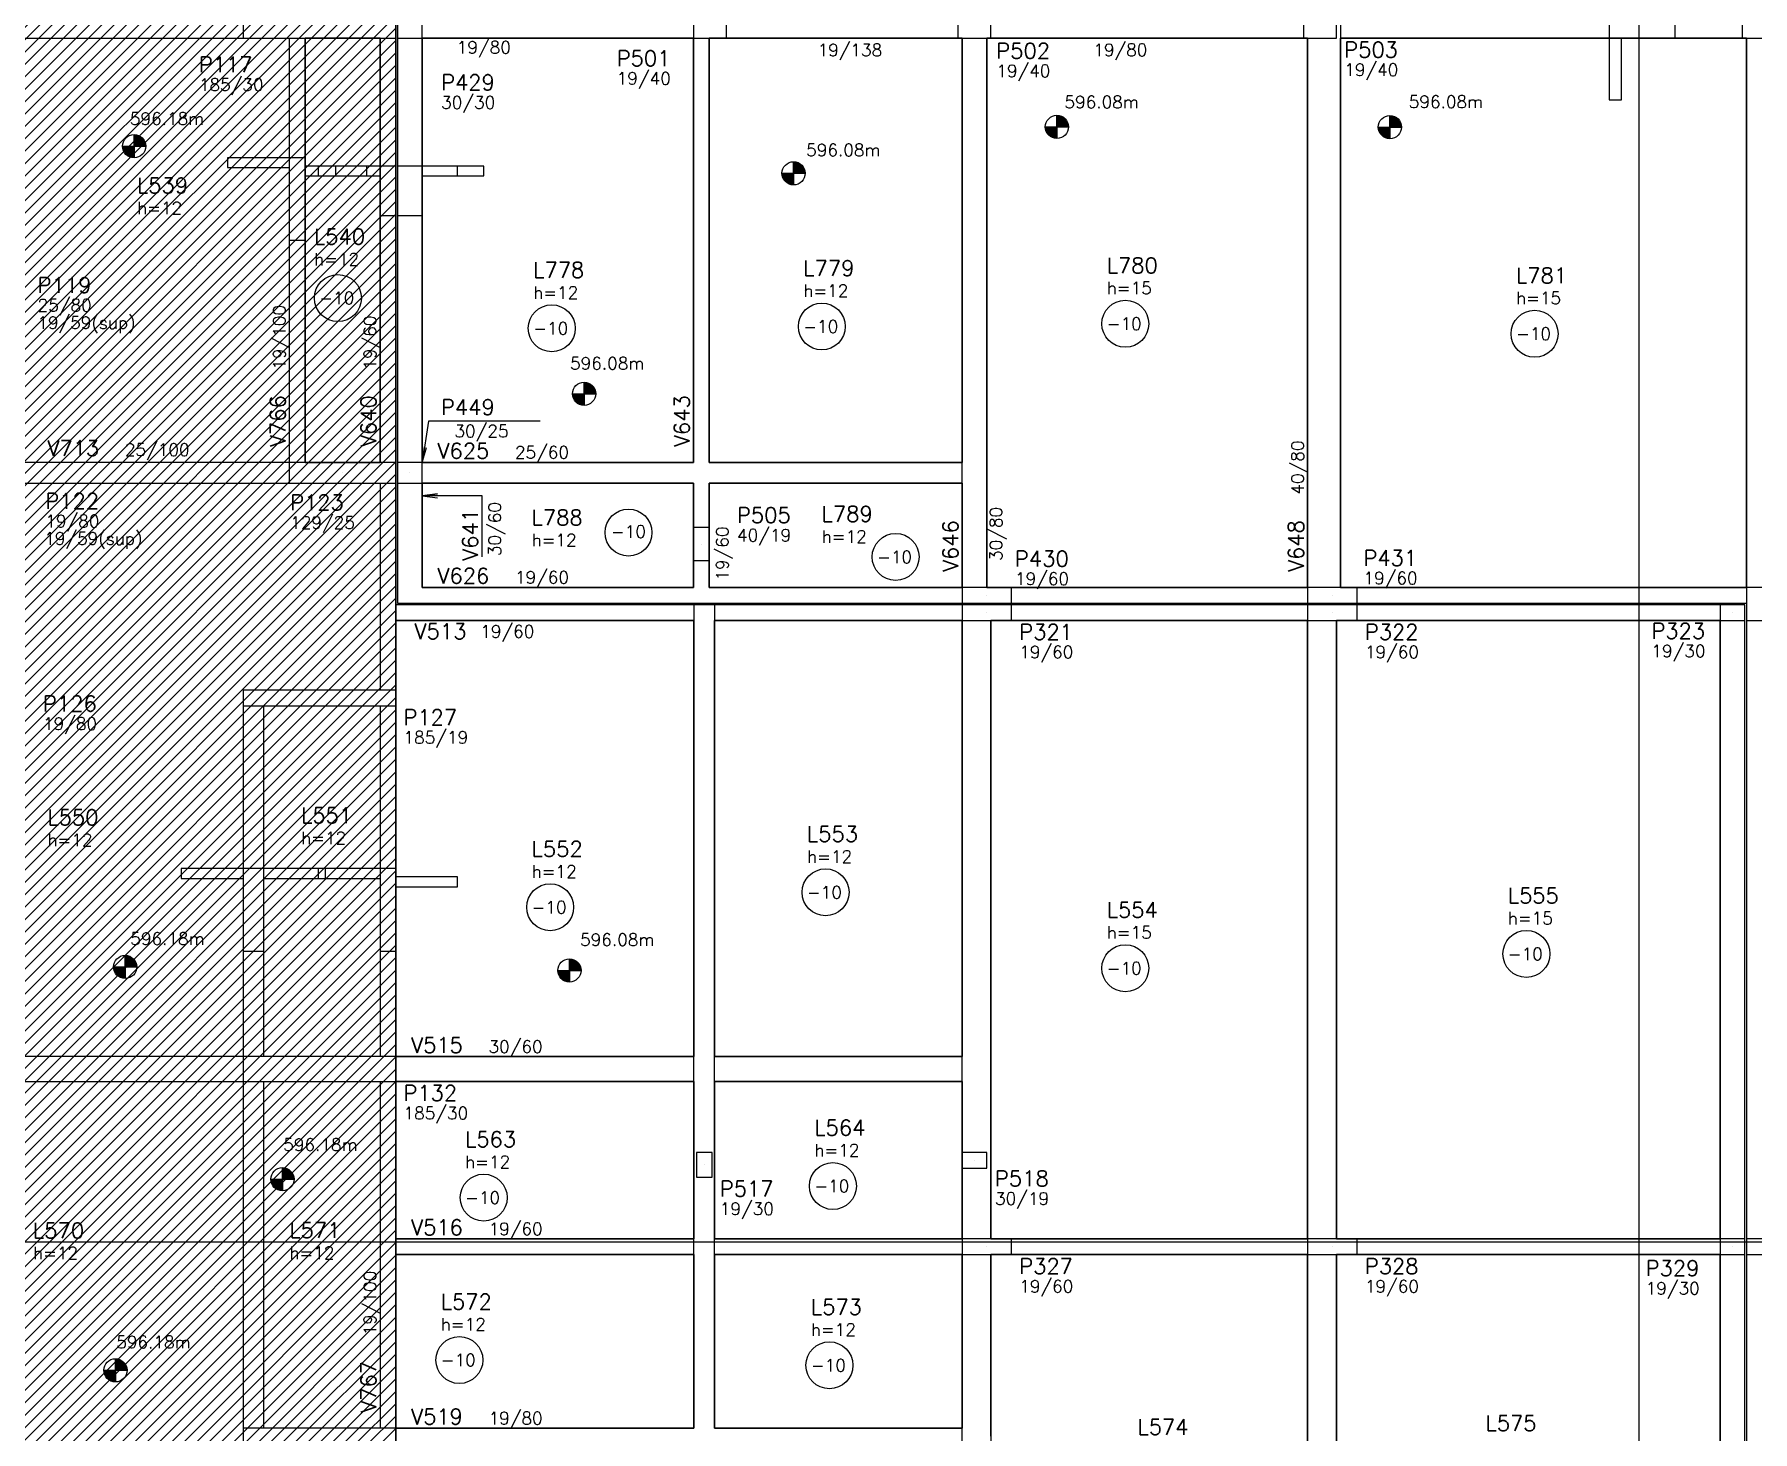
# Model space of a CAD drawing. Extents: x -9640 to 3028, y -691 to 5617.
# Drawn here: x -6144 to -4061, y 1412 to 3107 of the extents above; entities that cross this region are included whole.
import ezdxf

# ---------------------------------------------------------------- set-up
doc = ezdxf.new("R2010")
doc.units = 0
doc.header["$LTSCALE"] = 100
doc.header["$MEASUREMENT"] = 0
doc.layers.get('0').update_dxf_attribs({"color": 245, "linetype": 'CONTINUOUS'})
for name, color, linetype in [('01', 7, 'CONTINUOUS'), ('10', 7, 'CONTINUOUS'), ('11', 7, 'CONTINUOUS'), ('12', 7, 'CONTINUOUS'), ('13', 7, 'CONTINUOUS'), ('18', 4, 'CONTINUOUS'), ('2', 5, 'CONTINUOUS'), ('221', 102, 'CONTINUOUS'), ('242', 7, 'CONTINUOUS'), ('244', 6, 'CONTINUOUS'), ('246', 3, 'CONTINUOUS'), ('3', 1, 'CONTINUOUS'), ('30', 7, 'CONTINUOUS'), ('4', 3, 'CONTINUOUS'), ('8', 7, 'CONTINUOUS'), ('9', 3, 'CONTINUOUS')]:
    doc.layers.add(name, color=color, linetype=linetype)
doc.styles.get("Standard").update_dxf_attribs({"font": 'ROMANS.SHX'})

msp = doc.modelspace()

# ---------------------------------------------------------------- hatches: boundary and pattern name
at = {"layer": '244', "linetype": 'Continuous'}
h = msp.add_hatch(dxfattribs=at)
h.set_pattern_fill('ANSI31', color=256, scale=85)
h.paths.add_polyline_path([(-7170.126021, 4326.596), (-5706.126, 4326.596), (-5706.126, 1397.596), (-5866.126, 1397.596), (-5866.126, 642.596), (-7170.126021, 642.596026), (-7170.126021, 1397.596), (-7330.126, 1397.596), (-7330.126, 1867.096), (-7220.126, 1867.096), (-7220.126, 2381.596), (-7330.126007, 2384.596), (-7330.126007, 3571.596031), (-7170.126024, 3571.596031)])

# ---------------------------------------------------------------- linework, layer by layer
for p, q in [((-4904.561231, 3008.437246), (-4904.561231, 2980.312246)), ((-4904.561231, 2980.312246), (-4904.561231, 3008.437246)), ((-4904.561231, 3007.75398), (-4900.230966, 3007.75398)), ((-4904.561231, 3006.862025), (-4898.094211, 3006.862025)), ((-4904.561231, 3005.97007), (-4896.604941, 3005.97007)), ((-4904.561231, 3005.078101), (-4895.440272, 3005.078101)), ((-4904.561231, 3004.186213), (-4894.487015, 3004.186213)), ((-4904.561231, 3003.294258), (-4893.68938, 3003.294258)), ((-4904.561231, 3002.402289), (-4893.015126, 3002.402289)), ((-4904.561231, 3001.510334), (-4892.443601, 3001.510334)), ((-4904.561231, 3000.618379), (-4891.960803, 3000.618379)), ((-4904.561231, 2999.726423), (-4891.556863, 2999.726423)), ((-4500.847315, 3008.218977), (-4500.847315, 2980.093977)), ((-4500.847315, 2980.093977), (-4500.847315, 3008.218977)), ((-4500.847315, 3007.535711), (-4496.51705, 3007.535711)), ((-4500.847315, 3006.643756), (-4494.380295, 3006.643756)), ((-4500.847315, 3005.751801), (-4492.891025, 3005.751801)), ((-4500.847315, 3004.859832), (-4491.726356, 3004.859832)), ((-4500.847315, 3003.967944), (-4490.773099, 3003.967944)), ((-4500.847315, 3003.075989), (-4489.975464, 3003.075989)), ((-4500.847315, 3002.184021), (-4489.30121, 3002.184021)), ((-4500.847315, 3001.292065), (-4488.729685, 3001.292065)), ((-4500.847315, 3000.40011), (-4488.246888, 3000.40011)), ((-6023.302313, 2985.080498), (-6023.302313, 2956.955498)), ((-6023.302313, 2956.955498), (-6023.302313, 2985.080498)), ((-6023.302313, 2984.397232), (-6018.972047, 2984.397232)), ((-6023.302313, 2983.505277), (-6016.835292, 2983.505277)), ((-6023.302313, 2982.613322), (-6015.346023, 2982.613322)), ((-6023.302313, 2981.721353), (-6014.181354, 2981.721353)), ((-6023.302313, 2980.829465), (-6013.228097, 2980.829465)), ((-6023.302313, 2979.93751), (-6012.430462, 2979.93751)), ((-6023.302313, 2979.045541), (-6011.756208, 2979.045541)), ((-4918.623731, 2994.374746), (-4890.498731, 2994.374746)), ((-4904.561285, 2993.482844), (-4918.589332, 2993.482844)), ((-4904.561285, 2992.590889), (-4918.510166, 2992.590889)), ((-4904.561285, 2991.698934), (-4918.366883, 2991.698934)), ((-4904.561285, 2990.806979), (-4918.163679, 2990.806979)), ((-4904.561285, 2989.915077), (-4917.897872, 2989.915077)), ((-4904.561285, 2989.023068), (-4917.565653, 2989.023068)), ((-4904.561285, 2988.131167), (-4917.161713, 2988.131167)), ((-4904.561285, 2987.239212), (-4916.678915, 2987.239212)), ((-4904.561285, 2986.347256), (-4916.10739, 2986.347256)), ((-4904.561285, 2985.455301), (-4915.433083, 2985.455301)), ((-4904.561285, 2984.5634), (-4914.635501, 2984.5634)), ((-4904.561285, 2983.671377), (-4913.682244, 2983.671377)), ((-4904.561285, 2982.779476), (-4912.517575, 2982.779476)), ((-4904.561285, 2981.887521), (-4911.028305, 2981.887521)), ((-4904.561285, 2980.995565), (-4908.891497, 2980.995565)), ((-4904.561231, 2998.834468), (-4891.224644, 2998.834468)), ((-4904.561231, 2997.942567), (-4890.958837, 2997.942567)), ((-4904.561231, 2997.050611), (-4890.755687, 2997.050611)), ((-4904.561231, 2996.158656), (-4890.61235, 2996.158656)), ((-4904.561231, 2995.266701), (-4890.528749, 2995.266701)), ((-4514.909815, 2994.156477), (-4486.784815, 2994.156477)), ((-4500.847369, 2993.264576), (-4514.875416, 2993.264576)), ((-4500.847369, 2992.372621), (-4514.796251, 2992.372621)), ((-4500.847369, 2991.480665), (-4514.652967, 2991.480665)), ((-4500.847369, 2990.58871), (-4514.449763, 2990.58871)), ((-4500.847369, 2989.696809), (-4514.183956, 2989.696809)), ((-4500.847369, 2988.8048), (-4513.851738, 2988.8048)), ((-4500.847369, 2987.912898), (-4513.447797, 2987.912898)), ((-4500.847369, 2987.020943), (-4512.964999, 2987.020943)), ((-4500.847369, 2986.128988), (-4512.393474, 2986.128988)), ((-4500.847369, 2985.237033), (-4511.719167, 2985.237033)), ((-4500.847369, 2984.345131), (-4510.921585, 2984.345131)), ((-4500.847369, 2983.453109), (-4509.968328, 2983.453109)), ((-4500.847369, 2982.561207), (-4508.803659, 2982.561207)), ((-4500.847369, 2981.669252), (-4507.31439, 2981.669252)), ((-4500.847369, 2980.777297), (-4505.177581, 2980.777297)), ((-4500.847315, 2999.508155), (-4487.842947, 2999.508155)), ((-4500.847315, 2998.6162), (-4487.510729, 2998.6162)), ((-4500.847315, 2997.724298), (-4487.244922, 2997.724298)), ((-4500.847315, 2996.832343), (-4487.041771, 2996.832343)), ((-4500.847315, 2995.940388), (-4486.898434, 2995.940388)), ((-4500.847315, 2995.048433), (-4486.814833, 2995.048433)), ((-6037.364813, 2971.017998), (-6009.239813, 2971.017998)), ((-6023.302367, 2970.126096), (-6037.330414, 2970.126096)), ((-6023.302367, 2969.234141), (-6037.251248, 2969.234141)), ((-6023.302367, 2968.342186), (-6037.107965, 2968.342186)), ((-6023.302367, 2967.450231), (-6036.904761, 2967.450231)), ((-6023.302367, 2966.558329), (-6036.638954, 2966.558329)), ((-6023.302367, 2965.66632), (-6036.306735, 2965.66632)), ((-6023.302367, 2964.774419), (-6035.902795, 2964.774419)), ((-6023.302367, 2963.882464), (-6035.419997, 2963.882464)), ((-6023.302367, 2962.990508), (-6034.848472, 2962.990508)), ((-6023.302367, 2962.098553), (-6034.174164, 2962.098553)), ((-6023.302367, 2961.206652), (-6033.376583, 2961.206652)), ((-6023.302367, 2960.314629), (-6032.423326, 2960.314629)), ((-6023.302367, 2959.422728), (-6031.258657, 2959.422728)), ((-6023.302367, 2958.530773), (-6029.769387, 2958.530773)), ((-6023.302313, 2978.153586), (-6011.184683, 2978.153586)), ((-6023.302313, 2977.261631), (-6010.701885, 2977.261631)), ((-6023.302313, 2976.369675), (-6010.297944, 2976.369675)), ((-6023.302313, 2975.47772), (-6009.965726, 2975.47772)), ((-6023.302313, 2974.585819), (-6009.699919, 2974.585819)), ((-6023.302313, 2973.693863), (-6009.496769, 2973.693863)), ((-6023.302313, 2972.801908), (-6009.353431, 2972.801908)), ((-6023.302313, 2971.909953), (-6009.269831, 2971.909953)), ((-6023.302367, 2957.638817), (-6027.632579, 2957.638817)), ((-5237.859986, 2938.117854), (-5209.734986, 2938.117854)), ((-5223.797539, 2937.225952), (-5237.825587, 2937.225952)), ((-5223.797486, 2952.180354), (-5223.797486, 2924.055354)), ((-5223.797486, 2924.055354), (-5223.797486, 2952.180354)), ((-5223.797486, 2951.497088), (-5219.46722, 2951.497088)), ((-5223.797486, 2950.605133), (-5217.330465, 2950.605133)), ((-5223.797486, 2949.713178), (-5215.841196, 2949.713178)), ((-5223.797486, 2948.821209), (-5214.676527, 2948.821209)), ((-5223.797486, 2947.929321), (-5213.72327, 2947.929321)), ((-5223.797486, 2947.037366), (-5212.925634, 2947.037366)), ((-5223.797486, 2946.145397), (-5212.251381, 2946.145397)), ((-5223.797486, 2945.253442), (-5211.679856, 2945.253442)), ((-5223.797486, 2944.361487), (-5211.197058, 2944.361487)), ((-5223.797486, 2943.469531), (-5210.793117, 2943.469531)), ((-5223.797486, 2942.577576), (-5210.460899, 2942.577576)), ((-5223.797486, 2941.685675), (-5210.195092, 2941.685675)), ((-5223.797486, 2940.79372), (-5209.991941, 2940.79372)), ((-5223.797486, 2939.901764), (-5209.848604, 2939.901764)), ((-5223.797486, 2939.009809), (-5209.765004, 2939.009809)), ((-5223.797539, 2936.333997), (-5237.746421, 2936.333997)), ((-5223.797539, 2935.442042), (-5237.603138, 2935.442042)), ((-5223.797539, 2934.550087), (-5237.399933, 2934.550087)), ((-5223.797539, 2933.658185), (-5237.134126, 2933.658185)), ((-5223.797539, 2932.766176), (-5236.801908, 2932.766176)), ((-5223.797539, 2931.874275), (-5236.397967, 2931.874275)), ((-5223.797539, 2930.98232), (-5235.91517, 2930.98232)), ((-5223.797539, 2930.090364), (-5235.343645, 2930.090364)), ((-5223.797539, 2929.198409), (-5234.669337, 2929.198409)), ((-5223.797539, 2928.306508), (-5233.871756, 2928.306508)), ((-5223.797539, 2927.414485), (-5232.918499, 2927.414485)), ((-5223.797539, 2926.522584), (-5231.75383, 2926.522584)), ((-5223.797539, 2925.630629), (-5230.26456, 2925.630629)), ((-5223.797539, 2924.738673), (-5228.127751, 2924.738673)), ((-5491.807702, 2670.835175), (-5463.682702, 2670.835175)), ((-5477.745256, 2669.943273), (-5491.773303, 2669.943273)), ((-5477.745256, 2669.051318), (-5491.694137, 2669.051318)), ((-5477.745256, 2668.159363), (-5491.550854, 2668.159363)), ((-5477.745256, 2667.267408), (-5491.34765, 2667.267408)), ((-5477.745256, 2666.375506), (-5491.081843, 2666.375506)), ((-5477.745202, 2684.897675), (-5477.745202, 2656.772675)), ((-5477.745202, 2656.772675), (-5477.745202, 2684.897675)), ((-5477.745202, 2684.214409), (-5473.414937, 2684.214409)), ((-5477.745202, 2683.322454), (-5471.278182, 2683.322454)), ((-5477.745202, 2682.430499), (-5469.788912, 2682.430499)), ((-5477.745202, 2681.53853), (-5468.624243, 2681.53853)), ((-5477.745202, 2680.646642), (-5467.670986, 2680.646642)), ((-5477.745202, 2679.754687), (-5466.873351, 2679.754687)), ((-5477.745202, 2678.862718), (-5466.199097, 2678.862718)), ((-5477.745202, 2677.970763), (-5465.627572, 2677.970763)), ((-5477.745202, 2677.078808), (-5465.144774, 2677.078808)), ((-5477.745202, 2676.186853), (-5464.740834, 2676.186853)), ((-5477.745202, 2675.294897), (-5464.408615, 2675.294897)), ((-5477.745202, 2674.402996), (-5464.142808, 2674.402996)), ((-5477.745202, 2673.511041), (-5463.939658, 2673.511041)), ((-5477.745202, 2672.619085), (-5463.796321, 2672.619085)), ((-5477.745202, 2671.72713), (-5463.71272, 2671.72713)), ((-5477.745256, 2665.483497), (-5490.749624, 2665.483497)), ((-5477.745256, 2664.591596), (-5490.345684, 2664.591596)), ((-5477.745256, 2663.699641), (-5489.862886, 2663.699641)), ((-5477.745256, 2662.807685), (-5489.291361, 2662.807685)), ((-5477.745256, 2661.91573), (-5488.617054, 2661.91573)), ((-5477.745256, 2661.023829), (-5487.819472, 2661.023829)), ((-5477.745256, 2660.131806), (-5486.866215, 2660.131806)), ((-5477.745256, 2659.239905), (-5485.701546, 2659.239905)), ((-5477.745256, 2658.34795), (-5484.212276, 2658.34795)), ((-5477.745256, 2657.455995), (-5482.075468, 2657.455995)), ((-6034.164719, 1989.916831), (-6034.164719, 1961.791831)), ((-6034.164719, 1961.791831), (-6034.164719, 1989.916831)), ((-6034.164719, 1989.233565), (-6029.834454, 1989.233565)), ((-6034.164719, 1988.34161), (-6027.697699, 1988.34161)), ((-6034.164719, 1987.449655), (-6026.208429, 1987.449655)), ((-6034.164719, 1986.557686), (-6025.04376, 1986.557686)), ((-6034.164719, 1985.665798), (-6024.090503, 1985.665798)), ((-6034.164719, 1984.773843), (-6023.292868, 1984.773843)), ((-6034.164719, 1983.881874), (-6022.618614, 1983.881874)), ((-6034.164719, 1982.989919), (-6022.047089, 1982.989919)), ((-6034.164719, 1982.097964), (-6021.564291, 1982.097964)), ((-6034.164719, 1981.206008), (-6021.160351, 1981.206008)), ((-6034.164719, 1980.314053), (-6020.828132, 1980.314053)), ((-6034.164719, 1979.422152), (-6020.562325, 1979.422152)), ((-5495.555983, 1985.73221), (-5495.555983, 1957.60721)), ((-5495.555983, 1957.60721), (-5495.555983, 1985.73221)), ((-5495.555983, 1985.048944), (-5491.225717, 1985.048944)), ((-5495.555983, 1984.156989), (-5489.088962, 1984.156989)), ((-5495.555983, 1983.265034), (-5487.599692, 1983.265034)), ((-5495.555983, 1982.373065), (-5486.435024, 1982.373065)), ((-5495.555983, 1981.481177), (-5485.481767, 1981.481177)), ((-5495.555983, 1980.589222), (-5484.684131, 1980.589222)), ((-5495.555983, 1979.697253), (-5484.009877, 1979.697253)), ((-6048.227219, 1975.854331), (-6020.102219, 1975.854331)), ((-6034.164773, 1974.962429), (-6048.19282, 1974.962429)), ((-6034.164773, 1974.070474), (-6048.113654, 1974.070474)), ((-6034.164773, 1973.178519), (-6047.970371, 1973.178519)), ((-6034.164773, 1972.286564), (-6047.767167, 1972.286564)), ((-6034.164773, 1971.394662), (-6047.50136, 1971.394662)), ((-6034.164773, 1970.502653), (-6047.169141, 1970.502653)), ((-6034.164773, 1969.610752), (-6046.765201, 1969.610752)), ((-6034.164773, 1968.718797), (-6046.282403, 1968.718797)), ((-6034.164773, 1967.826841), (-6045.710878, 1967.826841)), ((-6034.164773, 1966.934886), (-6045.036571, 1966.934886)), ((-6034.164773, 1966.042985), (-6044.238989, 1966.042985)), ((-6034.164773, 1965.150962), (-6043.285732, 1965.150962)), ((-6034.164773, 1964.259061), (-6042.121063, 1964.259061)), ((-6034.164773, 1963.367106), (-6040.631793, 1963.367106)), ((-6034.164773, 1962.47515), (-6038.494985, 1962.47515)), ((-6034.164719, 1978.530197), (-6020.359175, 1978.530197)), ((-6034.164719, 1977.638241), (-6020.215837, 1977.638241)), ((-6034.164719, 1976.746286), (-6020.132237, 1976.746286)), ((-5509.618483, 1971.66971), (-5481.493483, 1971.66971)), ((-5495.556036, 1970.777809), (-5509.584083, 1970.777809)), ((-5495.556036, 1969.885853), (-5509.504918, 1969.885853)), ((-5495.556036, 1968.993898), (-5509.361634, 1968.993898)), ((-5495.556036, 1968.101943), (-5509.15843, 1968.101943)), ((-5495.556036, 1967.210042), (-5508.892623, 1967.210042)), ((-5495.556036, 1966.318033), (-5508.560405, 1966.318033)), ((-5495.556036, 1965.426131), (-5508.156464, 1965.426131)), ((-5495.556036, 1964.534176), (-5507.673667, 1964.534176)), ((-5495.556036, 1963.642221), (-5507.102141, 1963.642221)), ((-5495.556036, 1962.750266), (-5506.427834, 1962.750266)), ((-5495.556036, 1961.858364), (-5505.630252, 1961.858364)), ((-5495.556036, 1960.966342), (-5504.676995, 1960.966342)), ((-5495.556036, 1960.07444), (-5503.512327, 1960.07444)), ((-5495.556036, 1959.182485), (-5502.023057, 1959.182485)), ((-5495.556036, 1958.29053), (-5499.886248, 1958.29053)), ((-5495.555983, 1978.805298), (-5483.438352, 1978.805298)), ((-5495.555983, 1977.913343), (-5482.955555, 1977.913343)), ((-5495.555983, 1977.021388), (-5482.551614, 1977.021388)), ((-5495.555983, 1976.129433), (-5482.219396, 1976.129433)), ((-5495.555983, 1975.237531), (-5481.953589, 1975.237531)), ((-5495.555983, 1974.345576), (-5481.750438, 1974.345576)), ((-5495.555983, 1973.453621), (-5481.607101, 1973.453621)), ((-5495.555983, 1972.561665), (-5481.5235, 1972.561665)), ((-5843.52684, 1732.527915), (-5843.52684, 1704.402915)), ((-5843.52684, 1704.402915), (-5843.52684, 1732.527915)), ((-5843.52684, 1731.84465), (-5839.196574, 1731.84465)), ((-5843.52684, 1730.952694), (-5837.059819, 1730.952694)), ((-5843.52684, 1730.060739), (-5835.570549, 1730.060739)), ((-5843.52684, 1729.168771), (-5834.405881, 1729.168771)), ((-5857.58934, 1718.465415), (-5829.46434, 1718.465415)), ((-5843.526893, 1717.573514), (-5857.55494, 1717.573514)), ((-5843.526893, 1716.681559), (-5857.475775, 1716.681559)), ((-5843.526893, 1715.789604), (-5857.332491, 1715.789604)), ((-5843.526893, 1714.897648), (-5857.129287, 1714.897648)), ((-5843.526893, 1714.005747), (-5856.86348, 1714.005747)), ((-5843.526893, 1713.113738), (-5856.531262, 1713.113738)), ((-5843.526893, 1712.221836), (-5856.127321, 1712.221836)), ((-5843.526893, 1711.329881), (-5855.644524, 1711.329881)), ((-5843.526893, 1710.437926), (-5855.072998, 1710.437926)), ((-5843.526893, 1709.545971), (-5854.398691, 1709.545971)), ((-5843.526893, 1708.654069), (-5853.601109, 1708.654069)), ((-5843.52684, 1728.276882), (-5833.452624, 1728.276882)), ((-5843.52684, 1727.384927), (-5832.654988, 1727.384927)), ((-5843.52684, 1726.492959), (-5831.980735, 1726.492959)), ((-5843.52684, 1725.601003), (-5831.409209, 1725.601003)), ((-5843.52684, 1724.709048), (-5830.926412, 1724.709048)), ((-5843.52684, 1723.817093), (-5830.522471, 1723.817093)), ((-5843.52684, 1722.925138), (-5830.190253, 1722.925138)), ((-5843.52684, 1722.033236), (-5829.924446, 1722.033236)), ((-5843.52684, 1721.141281), (-5829.721295, 1721.141281)), ((-5843.52684, 1720.249326), (-5829.577958, 1720.249326)), ((-5843.52684, 1719.357371), (-5829.494358, 1719.357371)), ((-5843.526893, 1707.762047), (-5852.647852, 1707.762047)), ((-5843.526893, 1706.870145), (-5851.483184, 1706.870145)), ((-5843.526893, 1705.97819), (-5849.993914, 1705.97819)), ((-5843.526893, 1705.086235), (-5847.857105, 1705.086235)), ((-6045.936989, 1500.860375), (-6045.936989, 1472.735375)), ((-6045.936989, 1472.735375), (-6045.936989, 1500.860375)), ((-6045.936989, 1500.177109), (-6041.606724, 1500.177109)), ((-6059.999489, 1486.797875), (-6031.874489, 1486.797875)), ((-6045.937043, 1485.905974), (-6059.96509, 1485.905974)), ((-6045.937043, 1485.014018), (-6059.885924, 1485.014018)), ((-6045.937043, 1484.122063), (-6059.742641, 1484.122063)), ((-6045.937043, 1483.230108), (-6059.539437, 1483.230108)), ((-6045.937043, 1482.338206), (-6059.27363, 1482.338206)), ((-6045.937043, 1481.446198), (-6058.941411, 1481.446198)), ((-6045.937043, 1480.554296), (-6058.537471, 1480.554296)), ((-6045.937043, 1479.662341), (-6058.054673, 1479.662341)), ((-6045.936989, 1499.285154), (-6039.469969, 1499.285154)), ((-6045.936989, 1498.393199), (-6037.980699, 1498.393199)), ((-6045.936989, 1497.50123), (-6036.81603, 1497.50123)), ((-6045.936989, 1496.609342), (-6035.862773, 1496.609342)), ((-6045.936989, 1495.717387), (-6035.065138, 1495.717387)), ((-6045.936989, 1494.825418), (-6034.390884, 1494.825418)), ((-6045.936989, 1493.933463), (-6033.819359, 1493.933463)), ((-6045.936989, 1493.041508), (-6033.336561, 1493.041508)), ((-6045.936989, 1492.149553), (-6032.932621, 1492.149553)), ((-6045.936989, 1491.257597), (-6032.600402, 1491.257597)), ((-6045.936989, 1490.365696), (-6032.334595, 1490.365696)), ((-6045.936989, 1489.473741), (-6032.131445, 1489.473741)), ((-6045.936989, 1488.581786), (-6031.988107, 1488.581786)), ((-6045.936989, 1487.68983), (-6031.904507, 1487.68983)), ((-6045.937043, 1478.770386), (-6057.483148, 1478.770386)), ((-6045.937043, 1477.87843), (-6056.80884, 1477.87843)), ((-6045.937043, 1476.986529), (-6056.011259, 1476.986529)), ((-6045.937043, 1476.094507), (-6055.058002, 1476.094507)), ((-6045.937043, 1475.202605), (-6053.893333, 1475.202605)), ((-6045.937043, 1474.31065), (-6052.404063, 1474.31065)), ((-6045.937043, 1473.418695), (-6050.267255, 1473.418695))]:
    msp.add_line(p, q)
for centre in [(-4904.561231, 2994.374746), (-4500.847315, 2994.156477), (-6023.302313, 2971.017998), (-5223.797486, 2938.117854), (-5477.745202, 2670.835175), (-6034.164719, 1975.854331), (-5495.555983, 1971.66971), (-5843.52684, 1718.465415), (-6045.936989, 1486.797875)]:
    msp.add_circle(centre, 14.0625)
at = {"layer": '01'}
for points in [[(-4560.626021, 3121.096), (-4560.626021, 3102.096)], [(-6228.626, 3102.096), (-5891.125964, 3102.096)], [(-5835.126, 3102.096), (-5835.126, 2587.596)], [(-5816.126, 2587.596), (-5816.126, 3102.096)], [(-5725.126, 3102.096), (-5725.126, 2587.596)], [(-5706.126, 2587.596), (-5706.126, 3102.096)], [(-5704.126, 3102.096), (-5704.126, 2587.596)], [(-5674.126, 2587.596), (-5674.126, 3102.096)], [(-5674.126, 3102.096), (-5515.126, 3102.096)], [(-5515.126, 3102.096), (-5345.126, 3102.096)], [(-5345.126, 3102.096), (-5345.126, 2587.596)], [(-5326.126, 2587.596), (-5326.126, 3102.096)], [(-5305.126, 3102.096), (-5024.626021, 3102.096)], [(-5019.626021, 3102.096), (-5019.626021, 2587.596)], [(-4989.626021, 2575.096), (-4989.626021, 3102.096)], [(-4984.626021, 3102.096), (-4605.626021, 3102.096)], [(-4600.626021, 3102.096), (-4600.626021, 2436.096)], [(-4560.626021, 2436.096), (-4560.626021, 3102.096)], [(-4560.626021, 3102.096), (-4073.626021, 3102.096)], [(-4068.626021, 3102.096), (-4068.626021, 2745.596)], [(-4068.626021, 2745.596), (-4068.626021, 2626.596)], [(-4068.626021, 2626.596), (-4068.626021, 2436.096)], [(-5835.126, 2587.596), (-6166.126, 2587.596)], [(-5345.126, 2587.596), (-5674.126, 2587.596)], [(-5019.626021, 2587.596), (-5326.126, 2587.596)], [(-5019.626021, 2562.596), (-5019.626021, 2587.596)], [(-6166.126, 2562.596), (-5835.126, 2562.596)], [(-5725.126, 2562.596), (-5725.126, 2405.596)], [(-5706.126, 2415.096), (-5706.126, 2562.596)], [(-5704.126, 2562.596), (-5704.126, 2417.096)], [(-5674.126, 2436.096), (-5674.126, 2562.596)], [(-5674.126, 2562.596), (-5345.126, 2562.596)], [(-5345.126, 2562.596), (-5345.126, 2508.596)], [(-5326.126, 2508.596), (-5326.126, 2562.596)], [(-5326.126, 2562.596), (-5019.626021, 2562.596)], [(-5019.626021, 2562.596), (-5019.626021, 2436.096)], [(-4989.626021, 2436.096), (-4989.626021, 2575.096)], [(-5345.126, 2468.596), (-5345.126, 2436.096)], [(-5326.126, 2436.096), (-5326.126, 2468.596)], [(-5704.126, 2417.096), (-5335.626, 2417.096)], [(-5345.126, 2436.096), (-5674.126, 2436.096)], [(-5335.626, 2417.096), (-5019.626021, 2417.096)], [(-5019.626021, 2436.096), (-5326.126, 2436.096)], [(-4600.626021, 2436.096), (-4959.626021, 2436.096)], [(-4959.626021, 2417.096), (-4600.626021, 2417.096)], [(-4068.626021, 2436.096), (-4540.626021, 2436.096)], [(-4540.626021, 2417.096), (-4068.626021, 2417.096)], [(-5725.126, 2405.596), (-5725.126, 2311.596)], [(-5332.126021, 2415.096), (-5706.126, 2415.096)], [(-5706.126, 2396.096), (-5706.126, 2415.096)], [(-5706.126, 2396.096), (-5344.626021, 2396.096)], [(-5706.126, 2311.596), (-5706.126, 2396.096)], [(-5344.626021, 2415.096), (-5344.626021, 2396.096)], [(-5344.626021, 2396.096), (-5344.626021, 1867.096)], [(-5019.626021, 2415.096), (-5332.126021, 2415.096)], [(-5319.626021, 2415.096), (-5319.626021, 2396.096)], [(-5319.626021, 2396.096), (-5019.626021, 2396.096)], [(-5319.626021, 1867.096), (-5319.626021, 2396.096)], [(-5019.626021, 2396.096), (-5019.626021, 1867.096)], [(-4984.626021, 1852.096), (-4984.626021, 2396.096)], [(-4600.626021, 2415.096), (-4959.626021, 2415.096)], [(-4959.626021, 2396.096), (-4600.626021, 2396.096)], [(-4600.626021, 2396.096), (-4600.626021, 1646.096)], [(-4565.626021, 1646.096), (-4565.626021, 2396.096)], [(-4100.626021, 2415.096), (-4540.626021, 2415.096)], [(-4540.626021, 2396.096), (-4100.626021, 2396.096)], [(-4100.626021, 2396.096), (-4100.626021, 1646.096)], [(-4070.626021, 1646.096), (-4070.626021, 2396.096)], [(-4068.626021, 2396.096), (-4068.626021, 1646.096)], [(-5891.126, 2292.596), (-5891.126, 1867.096)], [(-5866.126, 1867.096), (-5866.126, 2292.596)], [(-5725.126, 2292.596), (-5725.126, 1867.096)], [(-5706.126, 1867.096), (-5706.126, 2292.596)], [(-5891.126, 1867.096), (-6255.126, 1867.096)], [(-5344.626021, 1867.096), (-5706.126, 1867.096)], [(-5344.626021, 1837.096), (-5344.626021, 1867.096)], [(-5019.626021, 1867.096), (-5319.626021, 1867.096)], [(-5319.626021, 1837.096), (-5319.626021, 1867.096)], [(-5019.626021, 1837.096), (-5019.626021, 1867.096)], [(-6255.126, 1837.096), (-5891.126, 1837.096)], [(-5891.126, 1837.096), (-5891.126, 1416.596)], [(-5866.126, 1416.596), (-5866.126, 1837.096)], [(-5725.126, 1837.096), (-5725.126, 1636.596)], [(-5706.126, 1837.096), (-5344.626021, 1837.096)], [(-5706.126, 1646.096), (-5706.126, 1837.096)], [(-5344.626021, 1837.096), (-5344.626021, 1736.096)], [(-5319.626021, 1837.096), (-5019.626021, 1837.096)], [(-5319.626021, 1736.096), (-5319.626021, 1837.096)], [(-5019.626021, 1837.096), (-5019.626021, 1751.096)], [(-4984.626021, 1741.596), (-4984.626021, 1852.096)], [(-5344.626021, 1736.096), (-5344.626021, 1646.096)], [(-5319.626021, 1646.096), (-5319.626021, 1736.096)], [(-5019.626021, 1732.096), (-5019.626021, 1646.096)], [(-4984.626021, 1646.096), (-4984.626021, 1741.596)], [(-5344.626021, 1646.096), (-5706.126, 1646.096)], [(-5706.126, 1627.096), (-5706.126, 1646.096)], [(-5344.626021, 1627.096), (-5344.626021, 1646.096)], [(-5019.626021, 1646.096), (-5319.626021, 1646.096)], [(-5319.626021, 1627.096), (-5319.626021, 1646.096)], [(-4600.626021, 1646.096), (-4959.626021, 1646.096)], [(-4100.626021, 1646.096), (-4540.626021, 1646.096)], [(-5725.126, 1636.596), (-5725.126, 1416.596)], [(-5706.126, 1416.596), (-5706.126, 1627.096)], [(-5706.126, 1627.096), (-5344.626021, 1627.096)], [(-5344.626021, 1627.096), (-5344.626021, 1416.596)], [(-5319.626021, 1416.596), (-5319.626021, 1627.096)], [(-5319.626021, 1627.096), (-5019.626021, 1627.096)], [(-5019.626021, 1627.096), (-5019.626021, 1416.596)], [(-4984.626021, 1407.096), (-4984.626021, 1627.096)], [(-4959.626021, 1627.096), (-4600.626021, 1627.096)], [(-4600.626021, 1627.096), (-4600.626021, 1081.596)], [(-4565.626021, 1081.596), (-4565.626021, 1627.096)], [(-4540.626021, 1627.096), (-4100.626021, 1627.096)], [(-4100.626021, 1627.096), (-4100.626021, 1081.596)], [(-4070.626021, 1072.096), (-4070.626021, 1627.096)], [(-4068.626021, 1627.096), (-4068.626021, 1072.096)], [(-5344.626021, 1416.596), (-5706.126, 1416.596)], [(-5019.626021, 1416.596), (-5319.626021, 1416.596)], [(-5019.626021, 1397.596), (-5019.626021, 1416.596)]]:
    msp.add_lwpolyline(points, dxfattribs=at)
at = {"layer": '13'}
for centre in [(-5776.263141, 2786.862189), (-5516.943004, 2750.189757), (-5189.539301, 2752.40134), (-4821.643188, 2755.740858), (-4325.446445, 2743.591123), (-5423.937432, 2502.54052), (-5100.083125, 2472.99734), (-5185.077387, 2066.351105), (-5518.897424, 2048.251668), (-4821.643188, 1974.318459), (-4335.424806, 1991.683401), (-5176.10634, 1710.262679), (-5599.522203, 1696.15828), (-5629.017526, 1499.282897), (-5180.318101, 1492.888131)]:
    msp.add_circle(centre, 28.460499, dxfattribs=at)
at = {"layer": '18'}
for p, q in [((-4199.123325, 5249.096126), (-4199.123325, -203.896211)), ((-4234.949884, 3186.096), (-4234.949884, 3102.096)), ((-4154.949884, 3102.096), (-4154.949884, 3121.096)), ((-4234.949884, 3102.096), (-4234.949884, 3027.096)), ((-4219.949884, 3027.096), (-4219.949884, 3102.096)), ((-4219.949884, 3102.096), (-4154.949884, 3102.096)), ((-5816.126, 2956.976048), (-5910.126, 2956.976048)), ((-5910.126, 2944.976048), (-5835.126, 2944.976048)), ((-5835.126, 2944.976048), (-5835.126, 2856.976048)), ((-5816.126, 2946.976048), (-5816.126, 2956.976048)), ((-5741.126, 2946.976048), (-5816.126, 2946.976048)), ((-5706.126, 2946.976048), (-5800.126, 2946.976048)), ((-5706.126, 2946.976048), (-5779.126, 2946.976048)), ((-5706.126, 2886.976048), (-5706.126, 2946.976048)), ((-5706.126, 2886.976048), (-5706.126, 2946.976048)), ((-5704.126, 2946.976048), (-5704.126, 2886.976048)), ((-5599.126, 2946.976048), (-5704.126, 2946.976048)), ((-5704.126, 2946.976048), (-5704.126, 2886.976048)), ((-5631.126, 2946.976048), (-5704.126, 2946.976048)), ((-5816.126, 2856.976048), (-5816.126, 2934.976048)), ((-5816.126, 2934.976048), (-5741.126, 2934.976048)), ((-5800.126, 2934.976048), (-5725.126, 2934.976048)), ((-5779.126, 2934.976048), (-5725.126, 2934.976048)), ((-5725.126, 2934.976048), (-5725.126, 2886.976048)), ((-5725.126, 2934.976048), (-5725.126, 2886.976048)), ((-5674.126, 2886.976048), (-5674.126, 2934.976048)), ((-5674.126, 2934.976048), (-5599.126, 2934.976048)), ((-5674.126, 2886.976048), (-5674.126, 2934.976048)), ((-5674.126, 2934.976048), (-5631.126, 2934.976048)), ((-5725.126, 2886.976048), (-5706.126, 2886.976048)), ((-5725.126, 2886.976048), (-5706.126, 2886.976048)), ((-5704.126, 2886.976048), (-5674.126, 2886.976048)), ((-5704.126, 2886.976048), (-5674.126, 2886.976048)), ((-5835.126, 2856.976048), (-5816.126, 2856.976048)), ((-5891.126, 2095.155196), (-5966.126, 2095.155196)), ((-5966.126, 2083.155196), (-5891.126, 2083.155196)), ((-5791.126, 2095.155196), (-5891.126, 2095.155196)), ((-5891.126, 2083.155196), (-5891.126, 1995.155196)), ((-5866.126, 1995.155196), (-5866.126, 2083.155196)), ((-5866.126, 2083.155196), (-5791.126, 2083.155196)), ((-5706.126, 2095.155196), (-5800.126, 2095.155196)), ((-5800.126, 2083.155196), (-5725.126, 2083.155196)), ((-5725.126, 2083.155196), (-5725.126, 1995.155196)), ((-5706.126, 2085.155196), (-5706.126, 2095.155196)), ((-5631.126, 2085.155196), (-5706.126, 2085.155196)), ((-5706.126, 1995.155196), (-5706.126, 2073.155196)), ((-5706.126, 2073.155196), (-5631.126, 2073.155196)), ((-5891.126, 1995.155196), (-5866.126, 1995.155196)), ((-5725.126, 1995.155196), (-5706.126, 1995.155196)), ((-9253.123768, 1642.596), (-164.156192, 1642.596))]:
    msp.add_line(p, q, dxfattribs=at)
at = {"layer": '2'}
for points in [[(-5305.126, 3102.096), (-5305.126, 3121.096), (-5345.126, 3121.096), (-5345.126, 3102.096), (-5305.126, 3102.096)], [(-4984.626021, 3102.096), (-4984.626021, 3121.096), (-5024.626021, 3121.096), (-5024.626021, 3102.096), (-4984.626021, 3102.096)], [(-4565.626021, 3102.096), (-4565.626021, 3121.096), (-4605.626021, 3121.096), (-4605.626021, 3102.096), (-4565.626021, 3102.096)], [(-4033.626021, 3102.096), (-4033.626021, 3121.096), (-4073.626021, 3121.096), (-4073.626021, 3102.096), (-4033.626021, 3102.096)], [(-5326.126, 2468.596), (-5326.126, 2508.596), (-5345.126, 2508.596), (-5345.126, 2468.596), (-5326.126, 2468.596)], [(-5341.626021, 1721.096), (-5322.626021, 1721.096), (-5322.626021, 1751.096), (-5341.626021, 1751.096), (-5341.626021, 1721.096)], [(-5019.626021, 1732.096), (-4989.626021, 1732.096), (-4989.626021, 1751.096), (-5019.626021, 1751.096), (-5019.626021, 1732.096)]]:
    msp.add_lwpolyline(points, dxfattribs=at)
at = {"layer": '221'}
msp.add_lwpolyline([(-5531.212099, 2637.756727), (-5666.212099, 2637.756727), (-5674.126, 2587.596), (-5673.646403, 2606.339865), (-5674.126, 2587.596), (-5668.811475, 2605.577055)], dxfattribs=at)
at = {"layer": '221', "color": 11, "linetype": 'Continuous'}
msp.add_lwpolyline([(-5601.239304, 2473.194826), (-5601.239304, 2547.069059), (-5674.126, 2547.069059), (-5655.536409, 2549.516425), (-5674.126, 2547.069059), (-5655.536409, 2544.621692)], dxfattribs=at)
at = {"layer": '242'}
for p, q in [((-5770.626, 2575.096), (-5770.626, 2575.096)), ((-5689.126, 2575.096), (-5689.126, 2575.096)), ((-5335.626, 2488.596), (-5335.626, 2488.596)), ((-4989.626021, 2426.596), (-4989.626021, 2426.596)), ((-4570.626021, 2426.596), (-4570.626021, 2426.596)), ((-4989.626021, 2405.596), (-4989.626021, 2405.596)), ((-4570.626021, 2405.596), (-4570.626021, 2405.596)), ((-4085.626021, 2405.596), (-4085.626021, 2405.596)), ((-5798.625982, 2302.096), (-5798.625982, 2302.096)), ((-5798.625982, 1852.096), (-5798.625982, 1852.096)), ((-5332.126021, 1736.096), (-5332.126021, 1736.096)), ((-5004.626021, 1741.596), (-5004.626021, 1741.596)), ((-4989.626021, 1636.596), (-4989.626021, 1636.596)), ((-4570.626021, 1636.596), (-4570.626021, 1636.596)), ((-4085.626021, 1636.596), (-4085.626021, 1636.596))]:
    msp.add_line(p, q, dxfattribs=at)
at = {"layer": '244', "linetype": 'Continuous'}
msp.add_lwpolyline([(-7170.126021, 4326.596), (-5706.126, 4326.596), (-5706.126, 1397.596), (-5866.126, 1397.596), (-5866.126, 642.596), (-7170.126021, 642.596026), (-7170.126021, 1397.596), (-7330.126, 1397.596), (-7330.126, 1867.096), (-7220.126, 1867.096), (-7220.126, 2381.596), (-7330.126007, 2384.596), (-7330.126007, 3571.596031), (-7170.126024, 3571.596031), (-7170.126021, 4326.596)], dxfattribs=at)
at = {"layer": '246'}
for points in [[(-5816.126, 3102.096), (-5816.126, 2587.596), (-5725.126, 2587.596), (-5725.126, 3102.096), (-5816.126, 3102.096)], [(-5674.126, 3102.096), (-5674.126, 2587.596), (-5345.126, 2587.596), (-5345.126, 3102.096), (-5515.126, 3102.096), (-5674.126, 3102.096)], [(-5019.626021, 2587.596), (-5019.626021, 3102.096), (-5024.626021, 3102.096), (-5305.126, 3102.096), (-5326.126, 3102.096), (-5326.126, 2587.596), (-5019.626021, 2587.596)], [(-4989.626021, 2575.096), (-4989.626021, 2436.096), (-4959.626021, 2436.096), (-4600.626021, 2436.096), (-4600.626021, 3102.096), (-4605.626021, 3102.096), (-4984.626021, 3102.096), (-4989.626021, 3102.096), (-4989.626021, 2575.096)], [(-4560.626021, 3102.096), (-4560.626021, 2436.096), (-4540.626021, 2436.096), (-4068.626021, 2436.096), (-4068.626021, 2626.596), (-4068.626021, 2745.596), (-4068.626021, 3102.096), (-4073.626021, 3102.096), (-4560.626021, 3102.096)], [(-5674.126, 2562.596), (-5674.126, 2436.096), (-5345.126, 2436.096), (-5345.126, 2468.596), (-5345.126, 2508.596), (-5345.126, 2562.596), (-5674.126, 2562.596)], [(-5019.626021, 2436.096), (-5019.626021, 2562.596), (-5326.126, 2562.596), (-5326.126, 2508.596), (-5326.126, 2468.596), (-5326.126, 2436.096), (-5019.626021, 2436.096)], [(-5344.626021, 2396.096), (-5706.126, 2396.096), (-5706.126, 2311.596), (-5706.126, 2292.596), (-5706.126, 1867.096), (-5344.626021, 1867.096), (-5344.626021, 2396.096)], [(-5019.626021, 1867.096), (-5019.626021, 2396.096), (-5319.626021, 2396.096), (-5319.626021, 1867.096), (-5019.626021, 1867.096)], [(-4984.626021, 1741.596), (-4984.626021, 1646.096), (-4959.626021, 1646.096), (-4600.626021, 1646.096), (-4600.626021, 2396.096), (-4959.626021, 2396.096), (-4984.626021, 2396.096), (-4984.626021, 1852.096), (-4984.626021, 1741.596)], [(-4100.626021, 1646.096), (-4100.626021, 2396.096), (-4540.626021, 2396.096), (-4565.626021, 2396.096), (-4565.626021, 1646.096), (-4540.626021, 1646.096), (-4100.626021, 1646.096)], [(-5344.626021, 1837.096), (-5706.126, 1837.096), (-5706.126, 1646.096), (-5344.626021, 1646.096), (-5344.626021, 1736.096), (-5344.626021, 1837.096)], [(-5019.626021, 1646.096), (-5019.626021, 1732.096), (-5019.626021, 1751.096), (-5019.626021, 1837.096), (-5319.626021, 1837.096), (-5319.626021, 1736.096), (-5319.626021, 1646.096), (-5019.626021, 1646.096)], [(-5706.126, 1416.596), (-5344.626021, 1416.596), (-5344.626021, 1627.096), (-5706.126, 1627.096), (-5706.126, 1416.596)], [(-5019.626021, 1416.596), (-5019.626021, 1627.096), (-5319.626021, 1627.096), (-5319.626021, 1416.596), (-5019.626021, 1416.596)], [(-4984.626021, 1300.596), (-4984.626021, 1081.596), (-4600.626021, 1081.596), (-4600.626021, 1627.096), (-4959.626021, 1627.096), (-4984.626021, 1627.096), (-4984.626021, 1407.096), (-4984.626021, 1300.596)], [(-4100.626021, 1081.596), (-4100.626021, 1627.096), (-4540.626021, 1627.096), (-4565.626021, 1627.096), (-4565.626021, 1081.596), (-4100.626021, 1081.596)]]:
    msp.add_lwpolyline(points, dxfattribs=at)
at = {"layer": '3'}
for points in [[(-4959.626021, 2417.096), (-4959.626021, 2436.096), (-5019.626021, 2436.096), (-5019.626021, 2417.096), (-4959.626021, 2417.096)], [(-4540.626021, 2417.096), (-4540.626021, 2436.096), (-4600.626021, 2436.096), (-4600.626021, 2417.096), (-4540.626021, 2417.096)], [(-4068.626021, 2396.096), (-4038.626021, 2396.096), (-4038.626021, 2436.096), (-4068.626021, 2436.096), (-4068.626021, 2396.096)]]:
    msp.add_lwpolyline(points, dxfattribs=at)
at = {"layer": '30'}
for points in [[(-4292.949884, 3186.096), (-4234.949884, 3186.096), (-4234.949884, 3102.096), (-4234.949884, 3027.096), (-4219.949884, 3027.096), (-4219.949884, 3102.096), (-4154.949884, 3102.096), (-4154.949884, 3121.096), (-4222.949884, 3121.096), (-4222.949884, 3196.096), (-4292.949884, 3196.096), (-4292.949884, 3186.096)], [(-5835.126, 2856.976048), (-5816.126, 2856.976048), (-5816.126, 2934.976048), (-5741.126, 2934.976048), (-5741.126, 2946.976048), (-5816.126, 2946.976048), (-5816.126, 2956.976048), (-5910.126, 2956.976048), (-5910.126, 2944.976048), (-5835.126, 2944.976048), (-5835.126, 2856.976048)], [(-5725.126, 2886.976048), (-5706.126, 2886.976048), (-5706.126, 2946.976048), (-5800.126, 2946.976048), (-5800.126, 2934.976048), (-5725.126, 2934.976048), (-5725.126, 2886.976048)], [(-5725.126, 2886.976048), (-5706.126, 2886.976048), (-5706.126, 2946.976048), (-5779.126, 2946.976048), (-5779.126, 2934.976048), (-5725.126, 2934.976048), (-5725.126, 2886.976048)], [(-5704.126, 2946.976048), (-5704.126, 2886.976048), (-5674.126, 2886.976048), (-5674.126, 2934.976048), (-5599.126, 2934.976048), (-5599.126, 2946.976048), (-5704.126, 2946.976048)], [(-5704.126, 2946.976048), (-5704.126, 2886.976048), (-5674.126, 2886.976048), (-5674.126, 2934.976048), (-5631.126, 2934.976048), (-5631.126, 2946.976048), (-5704.126, 2946.976048)], [(-5891.126, 1995.155196), (-5866.126, 1995.155196), (-5866.126, 2083.155196), (-5791.126, 2083.155196), (-5791.126, 2095.155196), (-5891.126, 2095.155196), (-5966.126, 2095.155196), (-5966.126, 2083.155196), (-5891.126, 2083.155196), (-5891.126, 1995.155196)], [(-5725.126, 1995.155196), (-5706.126, 1995.155196), (-5706.126, 2073.155196), (-5631.126, 2073.155196), (-5631.126, 2085.155196), (-5706.126, 2085.155196), (-5706.126, 2095.155196), (-5800.126, 2095.155196), (-5800.126, 2083.155196), (-5725.126, 2083.155196), (-5725.126, 1995.155196)]]:
    msp.add_lwpolyline(points, dxfattribs=at)
at = {"layer": '4'}
for points in [[(-5891.125964, 3102.096), (-5706.126, 3102.096), (-5706.126, 3132.096), (-5891.125964, 3132.096), (-5891.125964, 3102.096)], [(-5704.126, 3102.096), (-5674.126, 3102.096), (-5674.126, 3132.096), (-5704.126, 3132.096), (-5704.126, 3102.096)], [(-5835.126, 2562.596), (-5706.126, 2562.596), (-5706.126, 2587.596), (-5835.126, 2587.596), (-5835.126, 2562.596)], [(-5704.126, 2562.596), (-5674.126, 2562.596), (-5674.126, 2587.596), (-5704.126, 2587.596), (-5704.126, 2562.596)], [(-4959.626021, 2396.096), (-4959.626021, 2415.096), (-5019.626021, 2415.096), (-5019.626021, 2396.096), (-4959.626021, 2396.096)], [(-4540.626021, 2396.096), (-4540.626021, 2415.096), (-4600.626021, 2415.096), (-4600.626021, 2396.096), (-4540.626021, 2396.096)], [(-4070.626021, 2396.096), (-4070.626021, 2415.096), (-4100.626021, 2415.096), (-4100.626021, 2396.096), (-4070.626021, 2396.096)], [(-5891.125964, 2292.596), (-5706.126, 2292.596), (-5706.126, 2311.596), (-5891.125964, 2311.596), (-5891.125964, 2292.596)], [(-5891.125964, 1837.096), (-5706.126, 1837.096), (-5706.126, 1867.096), (-5891.125964, 1867.096), (-5891.125964, 1837.096)], [(-4959.626021, 1627.096), (-4959.626021, 1646.096), (-5019.626021, 1646.096), (-5019.626021, 1627.096), (-4959.626021, 1627.096)], [(-4540.626021, 1627.096), (-4540.626021, 1646.096), (-4600.626021, 1646.096), (-4600.626021, 1627.096), (-4540.626021, 1627.096)], [(-4070.626021, 1627.096), (-4070.626021, 1646.096), (-4100.626021, 1646.096), (-4100.626021, 1627.096), (-4070.626021, 1627.096)], [(-4038.626021, 1627.096), (-4038.626021, 1646.096), (-4068.626021, 1646.096), (-4068.626021, 1627.096), (-4038.626021, 1627.096)], [(-5891.125964, 1397.596), (-5706.126, 1397.596), (-5706.126, 1416.596), (-5891.125964, 1416.596), (-5891.125964, 1397.596)]]:
    msp.add_lwpolyline(points, dxfattribs=at)

# ---------------------------------------------------------------- texts
for s, p in [('596.08m', (-4895.419018, 3017.060542)), ('596.08m', (-4477.982828, 3017.396697)), ('596.18m', (-6028.454739, 2996.944684)), ('596.08m', (-5208.578604, 2958.951713)), ('596.08m', (-5494.803689, 2700.255288)), ('596.18m', (-6027.916157, 2002.59124)), ('596.08m', (-5482.628237, 2001.380367)), ('596.18m', (-5842.539463, 1752.831042)), ('596.18m', (-6044.897, 1513.534784))]:
    msp.add_text(s, height=15).set_placement(p)
at = {"layer": '10', "linetype": 'Continuous'}
for s, p in [('L539', (-6019.730682, 2914.026822)), ('L540', (-5805.182978, 2851.957094)), ('L780', (-4844.143188, 2817.090858)), ('L778', (-5539.443004, 2811.539757)), ('L779', (-5212.039301, 2813.75134)), ('L781', (-4347.946445, 2804.941123)), ('L788', (-5541.418588, 2511.40844)), ('L789', (-5189.779298, 2515.74501)), ('L550', (-6128.381857, 2147.83897)), ('L551', (-5820.849994, 2150.270834)), ('L553', (-5207.577387, 2127.701105)), ('L552', (-5541.397424, 2109.601668)), ('L555', (-4357.924806, 2053.033401)), ('L554', (-4844.143188, 2035.668459)), ('L563', (-5622.022203, 1757.50828)), ('L564', (-5198.60634, 1771.612679)), ('L570', (-6145.905391, 1646.938731)), ('L571', (-5835.101322, 1647.261892)), ('L572', (-5651.517526, 1560.632897)), ('L573', (-5202.818101, 1554.238131)), ('L574', (-4806.917687, 1408.783437)), ('L575', (-4384.966434, 1413.299759))]:
    msp.add_text(s, height=18.75, dxfattribs=at).set_placement(p)
at = {"layer": '11', "linetype": 'Continuous'}
for s, p in [('19/80', (-5632.126, 3083.346)), ('19/138', (-5194.749795, 3080.121916)), ('25/60', (-5561.626, 2592.2835)), ('19/60', (-5561.626, 2440.7835)), ('19/60', (-5593.626, 1650.7835))]:
    msp.add_text(s, height=15, dxfattribs=at).set_placement(p)
for s, rotation, p in [('19/80', 360, (-4860.445151, 3080.228106)), ('19/100', 90, (-5839.8135, 2700.096)), ('19/60', 90, (-5729.8135, 2700.096)), ('25/100', 360, (-6034.525479, 2595.46692)), ('40/80', 90, (-4605.313521, 2548.596)), ('30/60', 90, (-5578.561005, 2473.961631)), ('30/80', 90, (-4970.876021, 2468.096)), ('19/60', 90, (-5302.669726, 2444.338647)), ('19/60', 360, (-5603.64848, 2375.099943)), ('30/60', 360, (-5593.626, 1871.7835)), ('19/100', 90, (-5729.8135, 1529.096)), ('19/80', 360, (-5593.626, 1421.2835))]:
    msp.add_text(s, height=15, rotation=rotation, dxfattribs=at).set_placement(p)
at = {"layer": '12', "linetype": 'Continuous'}
for s, p in [('19/40', (-5438.19499, 3045.654188)), ('19/40', (-4978.051292, 3054.774982)), ('19/40', (-4556.251021, 3056.1585)), ('185/30', (-5944.838015, 3038.072551)), ('30/30', (-5651.057556, 3016.501399)), ('25/80', (-6140.245713, 2770.6585)), ('19/59(sup)', (-6140.691145, 2749.474035)), ('30/25', (-5634.948512, 2618.048846)), ('19/80', (-6130.908727, 2508.873131)), ('129/25', (-5834.120321, 2507.189359)), ('19/59(sup)', (-6132.284617, 2487.84864)), ('40/19', (-5292.370186, 2491.819609)), ('19/60', (-4955.385766, 2439.0162)), ('19/60', (-4532.913811, 2439.79127)), ('19/60', (-4950.251021, 2350.1585)), ('19/60', (-4531.251021, 2350.1585)), ('19/30', (-4183.822401, 2351.373984)), ('19/80', (-6133.775264, 2263.222996)), ('185/19', (-5696.751, 2246.6585)), ('185/30', (-5696.751, 1791.1585)), ('19/30', (-5313.251021, 1675.1585)), ('30/19', (-4979.626021, 1687.596)), ('19/60', (-4950.251021, 1581.1585)), ('19/60', (-4531.251021, 1581.1585)), ('19/30', (-4190.774208, 1578.66294))]:
    msp.add_text(s, height=15, dxfattribs=at).set_placement(p)
at = {"layer": '13', "linetype": 'Continuous'}
for s, p in [('h=12', (-6019.730682, 2888.526822)), ('h=12', (-5805.182978, 2826.457094)), ('-10', (-5798.763141, 2779.362189)), ('h=12', (-5539.443004, 2786.039757)), ('h=12', (-5212.039301, 2788.25134)), ('h=15', (-4844.143188, 2791.590858)), ('h=15', (-4347.946445, 2779.441123)), ('-10', (-5539.443004, 2742.689757)), ('-10', (-5212.039301, 2744.90134)), ('-10', (-4844.143188, 2748.240858)), ('-10', (-4347.946445, 2736.091123)), ('h=12', (-5541.418588, 2485.90844)), ('-10', (-5445.230316, 2496.227767)), ('h=12', (-5189.779298, 2490.24501)), ('-10', (-5122.583125, 2465.49734)), ('h=12', (-6128.381857, 2122.33897)), ('h=12', (-5820.849994, 2124.770834)), ('h=12', (-5207.577387, 2102.201105)), ('h=12', (-5541.397424, 2084.101668)), ('-10', (-5207.577387, 2058.851105)), ('-10', (-5541.397424, 2040.751668)), ('h=15', (-4357.924806, 2027.533401)), ('h=15', (-4844.143188, 2010.168459)), ('-10', (-4844.143188, 1966.818459)), ('-10', (-4357.924806, 1984.183401)), ('h=12', (-5198.60634, 1746.112679)), ('h=12', (-5622.022203, 1732.00828)), ('-10', (-5198.60634, 1702.762679)), ('-10', (-5622.022203, 1688.65828)), ('h=12', (-6145.905391, 1621.438731)), ('h=12', (-5835.101322, 1621.761892)), ('h=12', (-5651.517526, 1535.132897)), ('h=12', (-5202.818101, 1528.738131)), ('-10', (-5651.517526, 1491.782897)), ('-10', (-5202.818101, 1485.388131))]:
    msp.add_text(s, height=15, dxfattribs=at).set_placement(p)
at = {"layer": '8', "linetype": 'Continuous'}
for s, rotation, p in [('V766', 90, (-5839.8135, 2606.346)), ('V640', 90, (-5729.8135, 2606.346)), ('V643', 90, (-5349.8135, 2606.346)), ('V713', 360, (-6128.275479, 2595.46692)), ('V641', 90, (-5606.419531, 2468.395725)), ('V646', 90, (-5024.313521, 2454.846)), ('V648', 90, (-4605.313521, 2454.846)), ('V513', 360, (-5683.199967, 2373.42953)), ('V515', 360, (-5687.376, 1871.7835)), ('V767', 90, (-5729.8135, 1435.346)), ('V519', 360, (-5687.376, 1421.2835))]:
    msp.add_text(s, height=18.75, rotation=rotation, dxfattribs=at).set_placement(p)
for s, p in [('V625', (-5655.376, 2592.2835)), ('V626', (-5655.376, 2440.7835)), ('V516', (-5687.376, 1650.7835))]:
    msp.add_text(s, height=18.75, dxfattribs=at).set_placement(p)
at = {"layer": '9', "linetype": 'Continuous'}
for s, p in [('P501', (-5438.19499, 3068.154188)), ('P502', (-4978.051292, 3077.274982)), ('P503', (-4556.251021, 3078.6585)), ('P117', (-5944.838015, 3060.572551)), ('P429', (-5651.057556, 3039.001399)), ('P119', (-6140.245713, 2793.1585)), ('P449', (-5651.212099, 2645.256727)), ('P122', (-6130.908727, 2531.373131)), ('P123', (-5834.120321, 2529.689359)), ('P505', (-5292.370186, 2514.319609)), ('P430', (-4955.385766, 2461.5162)), ('P431', (-4532.913811, 2462.29127)), ('P321', (-4950.251021, 2372.6585)), ('P322', (-4531.251021, 2372.6585)), ('P323', (-4183.822401, 2373.873984)), ('P126', (-6133.775264, 2285.722996)), ('P127', (-5696.751, 2269.1585)), ('P132', (-5696.751, 1813.6585)), ('P517', (-5313.251021, 1697.6585)), ('P518', (-4979.626021, 1710.096)), ('P327', (-4950.251021, 1603.6585)), ('P328', (-4531.251021, 1603.6585)), ('P329', (-4190.774208, 1601.16294))]:
    msp.add_text(s, height=18.75, dxfattribs=at).set_placement(p)

doc.saveas('drawing.dxf')
